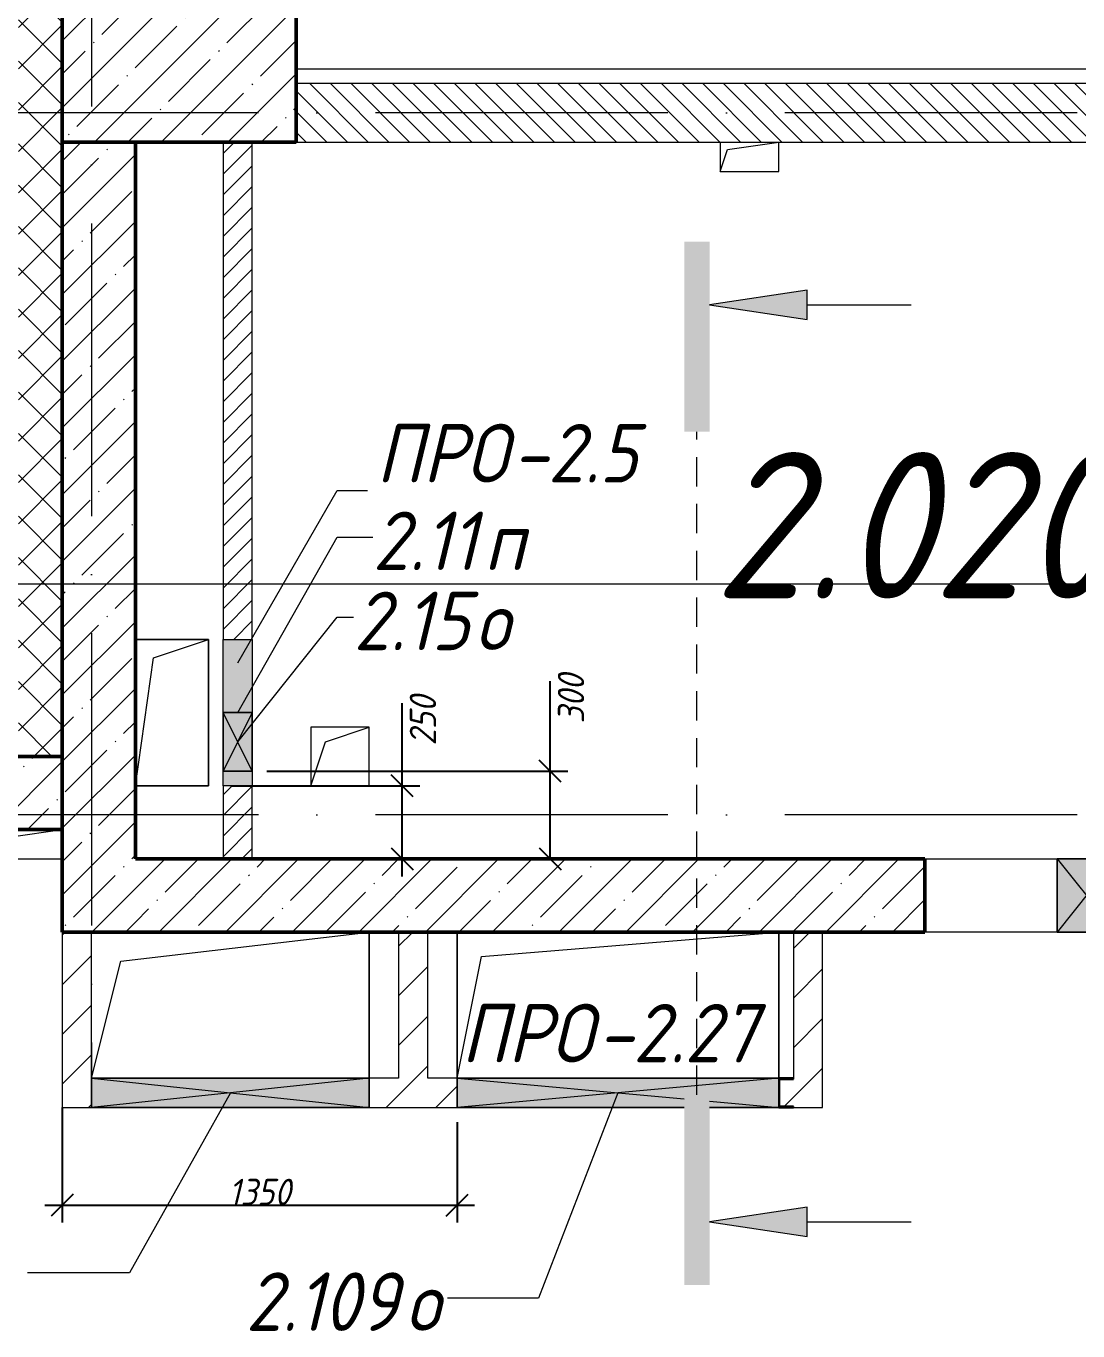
# Model space of a CAD drawing. Header units: millimetres. Extents: x -537608 to 253996, y -217170 to 186033.
# Drawn here: x -134571 to -130975, y 20441 to 24901 of the extents above; entities that cross this region are included whole.
import ezdxf

# ---------------------------------------------------------------- set-up
doc = ezdxf.new("R2010")
doc.units = ezdxf.units.MM
doc.linetypes.add('200_ШТРИХ_ш1п0_6_', pattern=[160, 100, -60])
doc.linetypes.add('50_200_ШТРИХ_1Т_ш5_п1_п1_', pattern=[1400, 1000, -200, 0, -200])
for name, color, linetype, lineweight in [('A-____-____-DIMS', 7, 'Continuous', 9), ('A-____-NOTE-TEXT', 7, 'Continuous', 9), ('A-____-NOTE-TEXT-1', 7, 'Continuous', 5), ('A-DETL-GENF-OTLN', 7, 'Continuous', 9), ('A-FLOR-____-OTLN', 7, 'Continuous', 9), ('A-GENM-____-IDEN', 7, 'Continuous', 9), ('A-GENM-____-MCUT', 7, 'Continuous', 25), ('A-GENM-____-OTLN', 7, 'Continuous', 9), ('A-GENM-____-OTLN-1', 7, 'Continuous', 25), ('A-GLAZ-____-IDEN', 7, 'Continuous', 9), ('A-GLAZ-____-OTLN', 7, 'Continuous', 9), ('A-WALL-____-MCUT', 7, 'Continuous', 13), ('A-WALL-____-MCUT-2', 7, 'Continuous', 50), ('A-WALL-____-OTLN', 7, 'Continuous', 9), ('A-WALL-____-PATT-1', 7, 'Continuous', 9), ('A-WALL-FNSH-MCUT-1', 7, 'Continuous', 9), ('S-COLS-____-MCUT', 7, 'Continuous', 50), ('S-COLS-____-OTLN', 7, 'Continuous', 9), ('S-GRID-____-OTLN-1', 7, '50_200_ШТРИХ_1Т_ш5_п1_п1_', 9), ('Марки помещений', 7, 'Continuous', 9)]:
    doc.layers.add(name, color=color, linetype=linetype, lineweight=lineweight)
for name, color, linetype, lineweight, true_color in [('A-DETL-GENF-OTLN-3', 9, 'Continuous', 9, 0x808080), ('A-DETL-GENF-OTLN-4', 9, '200_ШТРИХ_ш1п0_6_', 9, 0x808080), ('A-GLAZ-____-OTLN-1', 7, 'Continuous', 9, 0xc0c0c0), ('G-____-____-SYMB-1', 9, 'Continuous', 9, 0x808080)]:
    doc.layers.add(name, color=color, linetype=linetype, lineweight=lineweight, true_color=true_color)
doc.styles.add('ISOCPEUR_I_11', font='isocpeui.ttf', dxfattribs={"width": 0.9, "height": 200})
doc.styles.add('ISOCPEUR_I_2', font='isocpeui.ttf', dxfattribs={"width": 0.9, "height": 140})
doc.styles.add('ISOCPEUR_I_7', font='isocpeui.ttf', dxfattribs={"width": 0.9, "height": 90})
doc.dimstyles.new('ISO-1_8_0_9К_СРЕДНИЙ_Кладочные_1', dxfattribs={"dimscale": 304.8, "dimtxt": 89.638306, "dimasz": 0.246063, "dimexe": 0.19685, "dimexo": 0, "dimgap": 0, "dimtad": 1, "dimdec": 3, "dimrnd": 0.001, "dimdsep": 46, "dimtxsty": 'ISOCPEUR_I_7', "dimblk1": 'OBLIQUE', "dimblk2": 'OBLIQUE', "dimsah": 1, "dimcen": 0.09, "dimdle": 0.19685, "dimazin": 0, "dimtfac": 1, "dimtdec": 4, "dimtix": 1, "dimtmove": 0, "dimatfit": 3, "dimfxl": 1, "dimtvp": 1, "dimtolj": 1, "dimtzin": 0, "dimarcsym": 2})
doc.dimstyles.new('ISO-1_8_0_9К_СРЕДНИЙ_Кладочные_2', dxfattribs={"dimscale": 304.8, "dimtxt": 89.638306, "dimasz": 0.246063, "dimexe": 0.19685, "dimexo": 0, "dimgap": 0, "dimtad": 1, "dimdec": 3, "dimrnd": 0.001, "dimdsep": 46, "dimtxsty": 'ISOCPEUR_I_7', "dimblk1": 'OBLIQUE', "dimblk2": 'OBLIQUE', "dimsah": 1, "dimcen": 0.09, "dimdle": 0.19685, "dimazin": 0, "dimtfac": 1, "dimtdec": 4, "dimtix": 1, "dimtmove": 1, "dimatfit": 3, "dimfxl": 1, "dimtvp": 1, "dimtolj": 1, "dimtzin": 0, "dimarcsym": 2})
pattern_1 = [(45, (-184647.67, -45376.49), (-84.85281, 84.85281), [])]
pattern_2 = [(45, (-184647.67, -45376.5), (-114.04925, 114.04925), []), (45, (-184533.62, -45376.5), (-114.04925, 114.04925), [201.612, -40.322, 3.353, -36.97])]

# ---------------------------------------------------------------- blocks, each defined once
blk = doc.blocks.new('BSC_Колонна _Прямоугольная - 500х800-V76-АР1_План отверстий 2 этажа в осях 1-64_Ю-ЯЯ')
at = {"layer": 'S-COLS-____-OTLN'}
h = blk.add_hatch(dxfattribs=at)
h.set_pattern_fill('FP_88', color=256, style=0, pattern_type=2)
h.set_pattern_definition([(315, (-70131.04, 50600), (114.04925, 114.04925), []), (315, (-70131.04, 50485.95), (114.04925, 114.04925), [201.613, -40.323, 3.353, -36.97])])
h.paths.add_polyline_path([(-250, -400), (250, -400), (250, 400), (-250, 400)], flags=0)
at = {"layer": 'S-COLS-____-MCUT'}
for p, q in [((250, 400), (-250, 400)), ((-250, 400), (-250, -400)), ((250, -400), (250, 400)), ((-250, -400), (250, -400))]:
    blk.add_line(p, q, dxfattribs=at)
blk = doc.blocks.new('AR_Отверстие Ниша - Лючок-32402213-АР1_План отверстий 2 этажа в осях 1-64_Ю-ЯЯ')
at = {"layer": 'A-GLAZ-____-OTLN'}
h = blk.add_hatch(color=256, dxfattribs=at)
h.paths.add_polyline_path([(250, 50), (200, 50), (200, -50), (250, -50)], flags=0)
h.paths.add_polyline_path([(0, 50), (-250, 50), (-250, -50), (0, -50)], flags=0)
for p, q in [((-250, 50), (0, 50)), ((-250, -50), (-250, 50)), ((200, 50), (250, 50)), ((250, 50), (250, -50)), ((0, -50), (-250, -50)), ((250, -50), (200, -50))]:
    blk.add_line(p, q, dxfattribs=at)
blk = doc.blocks.new('AR_Отверстие прямоугольное _в стене_ - AR_Отверстие прямоугольное _в стене__ВК-32402182-АР1_План отверстий 2 этажа в осях 1-64_Ю-ЯЯ')
at = {"layer": 'A-GLAZ-____-OTLN'}
blk.add_hatch(color=256, dxfattribs=at).paths.add_polyline_path([(100, 50), (-100, 50), (-100, -50), (100, -50)], flags=0)
at = {"layer": 'A-DETL-GENF-OTLN'}
for p, q in [((-100, -50), (-100, 50)), ((-100, 50), (100, 50)), ((100, 50), (-100, -50)), ((-100, 50), (100, -50)), ((100, 50), (-100, 50)), ((-100, 50), (-100, -50)), ((100, 50), (100, -50)), ((100, -50), (100, 50)), ((100, -50), (-100, -50)), ((-100, -50), (100, -50))]:
    blk.add_line(p, q, dxfattribs=at)
blk = doc.blocks.new('AR_Отверстие прямоугольное _в плите_ - AR_Отверстие прямоугольное _в плите_-V157-АР1_План отверстий 2 этажа в осях 1-64_Ю-ЯЯ')
at = {"layer": 'A-GENM-____-OTLN'}
for p, q in [((125, 250), (-125, 250)), ((-62.5, 187.5), (125, 250)), ((125, -250), (125, 250)), ((-125, -250), (-62.5, 187.5)), ((-125, -250), (125, -250))]:
    blk.add_line(p, q, dxfattribs=at)
blk = doc.blocks.new('AR_Отверстие прямоугольное _в плите_ - AR_Отверстие прямоугольное _в плите_-30459207-АР1_План отверстий 2 этажа в осях 1-64_Ю-ЯЯ')
at = {"layer": 'A-GENM-____-OTLN'}
for p, q in [((100, 100), (-100, 100)), ((-100, 100), (-100, -100)), ((-50, 50), (100, 100)), ((100, -100), (100, 100)), ((-100, -100), (-50, 50)), ((-100, -100), (100, -100))]:
    blk.add_line(p, q, dxfattribs=at)
blk = doc.blocks.new('AR_Отверстие прямоугольное _в плите_ - AR_Отверстие прямоугольное _в плите_-30510712-АР1_План отверстий 2 этажа в осях 1-64_Ю-ЯЯ')
at = {"layer": 'A-GENM-____-OTLN'}
for p, q in [((-100, 50), (-100, -50)), ((-75, 25), (100, 50)), ((-100, -50), (-75, 25)), ((-100, -50), (100, -50))]:
    blk.add_line(p, q, dxfattribs=at)
blk = doc.blocks.new('AR_Отверстие прямоугольное _в плите_ - AR_Отверстие прямоугольное _в плите_-V176-АР1_План отверстий 2 этажа в осях 1-64_Ю-ЯЯ')
at = {"layer": 'A-GENM-____-OTLN'}
for p, q in [((-100, 50), (-100, -50)), ((-75, 25), (100, 50)), ((100, -50), (100, 50)), ((-100, -50), (-75, 25)), ((-100, -50), (100, -50))]:
    blk.add_line(p, q, dxfattribs=at)
blk = doc.blocks.new('AR_Отверстие прямоугольное _в плите_ - AR_Отверстие прямоугольное _в плите_-30552508-АР1_План отверстий 2 этажа в осях 1-64_Ю-ЯЯ')
at = {"layer": 'A-GENM-____-OTLN'}
for p, q in [((-550, 250), (-550, -250)), ((-466.7, 166.7), (550, 250)), ((550, -250), (550, 250)), ((-550, -250), (-466.7, 166.7))]:
    blk.add_line(p, q, dxfattribs=at)
blk = doc.blocks.new('AR_Отверстие прямоугольное _в стене__БезПР - AR_Отверстие прямоугольное _в стене__БезПР-30578456-АР1_План отверстий 2 этажа в осях 1-64_Ю-ЯЯ')
at = {"layer": 'A-GLAZ-____-OTLN-1'}
blk.add_hatch(color=256, dxfattribs=at).paths.add_polyline_path([(100, -125), (100, 125), (-100, 125), (-100, -125)], flags=0)
at = {"layer": 'A-DETL-GENF-OTLN'}
for p, q in [((-100, -125), (-100, 125)), ((-100, 125), (100, 125)), ((100, 125), (-100, -125)), ((-100, 125), (100, -125)), ((100, 125), (-100, 125)), ((-100, 125), (-100, -125)), ((100, 125), (100, -125)), ((100, -125), (100, 125)), ((100, -125), (-100, -125)), ((-100, -125), (100, -125))]:
    blk.add_line(p, q, dxfattribs=at)
at = {"layer": 'A-GLAZ-____-OTLN'}
blk.add_line((100, 125), (-100, 125), dxfattribs=at)
blk = doc.blocks.new('AR_Отверстие прямоугольное _в плите_ - AR_Отверстие прямоугольное _в плите_-30552717-АР1_План отверстий 2 этажа в осях 1-64_Ю-ЯЯ')
at = {"layer": 'A-GENM-____-OTLN'}
for p, q in [((-375, 150), (475, 250)), ((475, -250), (475, 250)), ((-475, -250), (-375, 150))]:
    blk.add_line(p, q, dxfattribs=at)
blk = doc.blocks.new('AR_Отверстие прямоугольное _в стене__БезПР - AR_Отверстие прямоугольное _в стене__БезПР-36428547-АР1_План отверстий 2 этажа в осях 1-64_Ю-ЯЯ')
at = {"layer": 'A-GLAZ-____-OTLN'}
blk.add_hatch(color=256, dxfattribs=at).paths.add_polyline_path([(475, -50), (475, 50), (-475, 50), (-475, -50)], flags=0)
at = {"layer": 'A-DETL-GENF-OTLN'}
for p, q in [((-475, -50), (-475, 50)), ((-475, 50), (475, 50)), ((475, 50), (-475, -50)), ((-475, 50), (475, -50)), ((475, 50), (-475, 50)), ((-475, 50), (-475, -50)), ((475, 50), (475, -50)), ((475, -50), (475, 50)), ((475, -50), (-475, -50)), ((-475, -50), (475, -50))]:
    blk.add_line(p, q, dxfattribs=at)
at = {"layer": 'A-GLAZ-____-OTLN'}
blk.add_line((475, 50), (-475, 50), dxfattribs=at)
blk = doc.blocks.new('154_Фахверк_СКБ_Швеллер - Тип_100_3960_зеркало-V205-АР1_План отверстий 2 этажа в осях 1-64_Ю-ЯЯ')
at = {"layer": 'A-GENM-____-MCUT'}
for p, q in [((175, 50), (125, 50)), ((128, 47), (175, 47)), ((128, -47), (128, 47)), ((175, 47), (175, 50)), ((125, -50), (175, -50)), ((175, -47), (128, -47)), ((175, -50), (175, -47))]:
    blk.add_line(p, q, dxfattribs=at)
blk = doc.blocks.new('AR_Отверстие прямоугольное _в стене_ - AR_Отверстие прямоугольное _в стене__ОВ-36926784-АР1_План отверстий 2 этажа в осях 1-64_Ю-ЯЯ')
at = {"layer": 'A-GLAZ-____-OTLN'}
blk.add_hatch(color=256, dxfattribs=at).paths.add_polyline_path([(226.6, -50), (226.6, -6.9), (313.4, -6.9), (313.4, -50), (550, -50), (550, 50), (-550, 50), (-550, -50)], flags=0)
at = {"layer": 'A-DETL-GENF-OTLN'}
for p, q in [((-550, -50), (-550, 50)), ((-550, 50), (550, 50)), ((550, 50), (-550, -50)), ((-550, 50), (226.6, -20.6)), ((550, 50), (-550, 50)), ((-550, 50), (-550, -50)), ((550, 50), (550, -50)), ((550, -50), (550, 50)), ((313.4, -28.5), (550, -50)), ((226.6, -50), (-550, -50)), ((-550, -50), (226.6, -50)), ((550, -50), (313.4, -50)), ((313.4, -50), (550, -50))]:
    blk.add_line(p, q, dxfattribs=at)
blk = doc.blocks.new('DET_L_Имитация разреза_ISO2-5 - Вправо-29863948-АР1_План отверстий 2 этажа в осях 1-64_Ю-ЯЯ')
at = {"layer": 'A-DETL-GENF-OTLN-4'}
blk.add_line((143.1, 0), (2410, 0), dxfattribs=at)
blk = doc.blocks.new('_Oblique')
at = {"color": 0, "linetype": 'ByBlock', "lineweight": -2}
blk.add_line((-0.5, -0.5), (0.5, 0.5), dxfattribs=at)
blk = doc.blocks.new('*D2281')
at = {"layer": 'A-____-____-DIMS', "color": 0, "lineweight": -2, "transparency": 16777216}
for p, q in [((-133285.5, 22304.5), (-133285.5, 22586.9)), ((-133872.3, 22304.5), (-133225.5, 22304.5)), ((-133285.5, 21994.5), (-133285.5, 22304.5)), ((-133797.7, 22054.5), (-133225.5, 22054.5))]:
    blk.add_line(p, q, dxfattribs=at)
at = {"layer": 'Defpoints', "color": 0, "transparency": 16777216}
for p in [(-133872.3, 22304.5), (-133285.5, 22304.5), (-133797.7, 22054.5)]:
    blk.add_point(p, dxfattribs=at)
at = {"layer": 'A-____-____-DIMS', "color": 0, "lineweight": -2, "transparency": 16777216, "xscale": 75, "yscale": 75, "zscale": 75}
for p, rotation in [((-133285.5, 22304.5), 90), ((-133285.5, 22054.5), 270)]:
    blk.add_blockref('_Oblique', p, dxfattribs=dict(at, rotation=rotation))
at = {"layer": 'A-____-____-DIMS', "color": 0, "transparency": 16777216, "insert": (-133259.4, 22442.1), "char_height": 90, "width": 409.578, "attachment_point": 1, "rotation": 90, "line_spacing_factor": 1.149209, "style": 'ISOCPEUR_I_7'}
blk.add_mtext('\\A1;250', dxfattribs=at)
blk = doc.blocks.new('*D2306')
at = {"layer": 'A-____-____-DIMS', "color": 0, "lineweight": -2, "transparency": 16777216}
for p, q in [((-132779.1, 22354.5), (-132779.1, 22662.3)), ((-132779.1, 22054.5), (-132779.1, 22414.5)), ((-133747.7, 22354.5), (-132719.1, 22354.5)), ((-133797.7, 22054.5), (-132719.1, 22054.5))]:
    blk.add_line(p, q, dxfattribs=at)
at = {"layer": 'Defpoints', "color": 0, "transparency": 16777216}
for p in [(-133747.7, 22354.5), (-133797.7, 22054.5), (-132779.1, 22054.5)]:
    blk.add_point(p, dxfattribs=at)
at = {"layer": 'A-____-____-DIMS', "color": 0, "lineweight": -2, "transparency": 16777216, "xscale": 75, "yscale": 75, "zscale": 75}
for p, rotation in [((-132779.1, 22354.5), 90), ((-132779.1, 22054.5), 270)]:
    blk.add_blockref('_Oblique', p, dxfattribs=dict(at, rotation=rotation))
at = {"layer": 'A-____-____-DIMS', "color": 0, "transparency": 16777216, "insert": (-132753, 22517.6), "char_height": 90, "width": 409.578, "attachment_point": 1, "rotation": 90, "line_spacing_factor": 1.149209, "style": 'ISOCPEUR_I_7'}
blk.add_mtext('\\A1;300', dxfattribs=at)
blk = doc.blocks.new('*D2325')
at = {"layer": 'A-____-____-DIMS', "color": 0, "lineweight": -2, "transparency": 16777216}
for p, q in [((-134447.7, 21204.5), (-134447.7, 20811)), ((-133097.7, 21154.5), (-133097.7, 20811)), ((-134507.7, 20871), (-133037.7, 20871))]:
    blk.add_line(p, q, dxfattribs=at)
at = {"layer": 'Defpoints', "color": 0, "transparency": 16777216}
for p in [(-134447.7, 21204.5), (-133097.7, 21154.5), (-133097.7, 20871)]:
    blk.add_point(p, dxfattribs=at)
at = {"layer": 'A-____-____-DIMS', "color": 0, "lineweight": -2, "transparency": 16777216, "xscale": 75, "yscale": 75, "zscale": 75, "rotation": 180}
blk.add_blockref('_Oblique', (-134447.7, 20871), dxfattribs=at)
at = {"layer": 'A-____-____-DIMS', "color": 0, "lineweight": -2, "transparency": 16777216, "xscale": 75, "yscale": 75, "zscale": 75}
blk.add_blockref('_Oblique', (-133097.7, 20871), dxfattribs=at)
at = {"layer": 'A-____-____-DIMS', "color": 0, "transparency": 16777216, "insert": (-133772.7, 20916), "char_height": 90, "width": 504.733, "attachment_point": 5, "style": 'ISOCPEUR_I_7'}
blk.add_mtext('\\A1;1350', dxfattribs=at)

msp = doc.modelspace()

# ---------------------------------------------------------------- hatches: boundary and pattern name
at = {"layer": 'A-____-NOTE-TEXT-1'}
for points in [[(-132234.3042, 23514.5571), (-132234.3042, 24164.5571), (-132321.0408, 24164.5571), (-132321.0408, 23514.5571)], [(-131900.6628, 23898.709), (-131900.6628, 23998.709), (-132234.3042, 23948.709)], [(-132234.3042, 20597.6422), (-132234.3042, 21247.6422), (-132321.0408, 21247.6422), (-132321.0408, 20597.6422)], [(-131900.6628, 20763.4902), (-131900.6628, 20863.4902), (-132234.3042, 20813.4902)]]:
    msp.add_hatch(color=256, dxfattribs=at).paths.add_polyline_path(points, flags=0)
at = {"layer": 'A-WALL-____-PATT-1'}
h = msp.add_hatch(dxfattribs=at)
h.set_pattern_fill('FP_1', color=256, style=0, pattern_type=2)
h.set_pattern_definition([(45, (-184647.67, -45376.49), (-70.71068, 70.71068), []), (135, (-184647.67, -45376.49), (-70.71068, -70.71068), [])])
h.paths.add_polyline_path([(-134597.6725, 22404.5485), (-134447.6725, 22404.5485), (-134447.6725, 40534.5485), (-134597.6725, 40534.5485), (-134597.6725, 22554.5485)], flags=0)
h = msp.add_hatch(dxfattribs=at)
h.set_pattern_fill('FP_6', color=256, style=0, pattern_type=2)
h.set_pattern_definition([(135, (-184647.673, -45376.493), (-35.35534, -35.35534), [])])
h.paths.add_polyline_path([(-129147.6725, 24504.5485), (-129147.6725, 24704.5485), (-133647.6725, 24704.5485), (-133647.6725, 24504.5485), (-129870.3329, 24504.5485)], flags=0)
h = msp.add_hatch(dxfattribs=at)
h.set_pattern_fill('FP_13', color=256, style=0, pattern_type=2)
h.set_pattern_definition(pattern_2)
h.paths.add_polyline_path([(-134197.6725, 21804.5485), (-134197.6725, 24504.5485), (-134447.6725, 24504.5485), (-134447.6725, 21804.5485), (-134289.0846, 21804.5485)], flags=0)
h = msp.add_hatch(dxfattribs=at)
h.set_pattern_fill('FP_5', color=256, style=0, pattern_type=2)
h.set_pattern_definition([(45, (-184647.673, -45376.493), (-35.35534, 35.35534), [])])
h.paths.add_polyline_path([(-133797.6725, 22054.5485), (-133797.6725, 22304.5485), (-133897.6725, 22304.5485), (-133897.6725, 22054.5485)], flags=0)
h.paths.add_polyline_path([(-133897.6725, 22804.5485), (-133797.6725, 22804.5485), (-133797.6725, 24504.5485), (-133897.6725, 24504.5485), (-133897.6725, 23148.9848)], flags=0)
h = msp.add_hatch(dxfattribs=at)
h.set_pattern_fill('FP_13', color=256, style=0, pattern_type=2)
h.set_pattern_definition(pattern_2)
h.paths.add_polyline_path([(-134447.6725, 22154.5485), (-134447.6725, 22404.5485), (-137097.6725, 22404.5485), (-137097.6725, 22154.5485), (-135172.8349, 22154.5485)], flags=0)
h = msp.add_hatch(dxfattribs=at)
h.set_pattern_fill('FP_13', color=256, style=0, pattern_type=2)
h.set_pattern_definition(pattern_2)
h.paths.add_polyline_path([(-127447.6725, 21804.5485), (-127447.6725, 22054.5485), (-130347.6725, 22054.5485), (-130347.6725, 21804.5485), (-128102.8323, 21804.5485)], flags=0)
h.paths.add_polyline_path([(-131637.8336, 21804.5485), (-131497.6725, 21804.5485), (-131497.6725, 22054.5485), (-134197.6725, 22054.5485), (-134197.6725, 21804.5485), (-131847.6725, 21804.5485)], flags=0)
h = msp.add_hatch(dxfattribs=at)
h.set_pattern_fill('FP_4', color=256, style=0, pattern_type=2)
h.set_pattern_definition(pattern_1)
h.paths.add_polyline_path([(-134347.6725, 21204.5485), (-134347.6725, 21804.5485), (-134447.6725, 21804.5485), (-134447.6725, 21204.5485)], flags=0)
h = msp.add_hatch(dxfattribs=at)
h.set_pattern_fill('FP_4', color=256, style=0, pattern_type=2)
h.set_pattern_definition(pattern_1)
h.paths.add_polyline_path([(-133197.6725, 21304.5485), (-133197.6725, 21804.5485), (-133297.6725, 21804.5485), (-133297.6725, 21304.5485)], flags=0)
h = msp.add_hatch(dxfattribs=at)
h.set_pattern_fill('FP_4', color=256, style=0, pattern_type=2)
h.set_pattern_definition(pattern_1)
h.paths.add_polyline_path([(-131847.6725, 21304.5485), (-131847.6725, 21804.5485), (-131947.6725, 21804.5485), (-131947.6725, 21304.5485)], flags=0)
h = msp.add_hatch(dxfattribs=at)
h.set_pattern_fill('FP_4', color=256, style=0, pattern_type=2)
h.set_pattern_definition(pattern_1)
h.paths.add_polyline_path([(-131847.6725, 21204.5485), (-131847.6725, 21304.5485), (-131947.6725, 21304.5485), (-131947.6725, 21301.5485), (-131994.6725, 21301.5485), (-131994.6725, 21207.5485), (-131947.6725, 21207.5485), (-131947.6725, 21204.5485)], flags=0)
h.paths.add_polyline_path([(-133097.6725, 21204.5485), (-133097.6725, 21304.5485), (-133397.6725, 21304.5485), (-133397.6725, 21204.5485)], flags=0)

# ---------------------------------------------------------------- linework, layer by layer
at = {"layer": 'A-____-NOTE-TEXT'}
for p, q in [((-131900.6628, 23998.709), (-132234.3042, 23948.709)), ((-131900.6628, 23898.709), (-131900.6628, 23998.709)), ((-132234.3042, 23948.709), (-131900.6628, 23898.709)), ((-131900.6628, 23948.709), (-131544.4128, 23948.709)), ((-131900.6628, 20863.4902), (-132234.3042, 20813.4902)), ((-131900.6628, 20763.4902), (-131900.6628, 20863.4902)), ((-132234.3042, 20813.4902), (-131900.6628, 20763.4902)), ((-131900.6628, 20813.4902), (-131544.4128, 20813.4902))]:
    msp.add_line(p, q, dxfattribs=at)
at = {"layer": 'A-FLOR-____-OTLN'}
for p, q in [((-129147.6725, 24754.5485), (-133647.6725, 24754.5485)), ((-134197.6725, 22804.5485), (-133947.6725, 22804.5485)), ((-133947.6725, 22804.5485), (-133947.6725, 22304.5485)), ((-133947.6725, 22304.5485), (-134197.6725, 22304.5485)), ((-133397.6725, 21804.5485), (-133397.6725, 21304.5485)), ((-133097.6725, 21304.5485), (-133097.6725, 21804.5485)), ((-131997.6725, 21804.5485), (-131997.6725, 21304.5485))]:
    msp.add_line(p, q, dxfattribs=at)
at = {"layer": 'A-GENM-____-IDEN'}
for p, q in [((-133847.6725, 22725.0722), (-133507.4217, 23314.1086)), ((-133507.4217, 23314.1086), (-133403.6007, 23314.1086))]:
    msp.add_line(p, q, dxfattribs=at)
at = {"layer": 'A-GLAZ-____-IDEN'}
for p, q in [((-133847.6725, 22554.5485), (-133507.4217, 23154.0485)), ((-133507.4217, 23154.0485), (-133386.0507, 23154.0485)), ((-133847.6725, 22454.5485), (-133507.4217, 22880.3283)), ((-133507.4217, 22880.3283), (-133451.3007, 22880.3283)), ((-133872.6725, 21254.5485), (-134217.9383, 20639.7978)), ((-132547.6725, 21254.5485), (-132819.6242, 20553.3302)), ((-134217.9383, 20639.7978), (-134566.0519, 20639.7978)), ((-132819.6242, 20553.3302), (-133129.8364, 20553.3302))]:
    msp.add_line(p, q, dxfattribs=at)
at = {"layer": 'A-WALL-____-MCUT'}
for p, q in [((-129147.6725, 24704.5485), (-133647.6725, 24704.5485)), ((-133647.6725, 24504.5485), (-129147.6725, 24504.5485))]:
    msp.add_line(p, q, dxfattribs=at)
at = {"layer": 'A-WALL-____-MCUT-2'}
for p, q in [((-134447.6725, 24504.5485), (-134447.6725, 21804.5485)), ((-134197.6725, 22054.5485), (-134197.6725, 24504.5485)), ((-137097.6725, 22404.5485), (-134447.6725, 22404.5485)), ((-137097.6725, 22154.5485), (-134447.6725, 22154.5485)), ((-131497.6725, 22054.5485), (-134197.6725, 22054.5485)), ((-131497.6725, 21804.5485), (-131497.6725, 22054.5485)), ((-134447.6725, 21804.5485), (-131497.6725, 21804.5485))]:
    msp.add_line(p, q, dxfattribs=at)
at = {"layer": 'A-WALL-____-OTLN'}
for p, q in [((-131497.6725, 22054.5485), (-131046.2697, 22054.5485)), ((-131046.2697, 21804.5485), (-131497.6725, 21804.5485))]:
    msp.add_line(p, q, dxfattribs=at)
at = {"layer": 'A-WALL-FNSH-MCUT-1'}
for p, q in [((-133897.6725, 24504.5485), (-133897.6725, 22804.5485)), ((-133797.6725, 22804.5485), (-133797.6725, 24504.5485)), ((-133897.6725, 22304.5485), (-133897.6725, 22054.5485)), ((-133797.6725, 22054.5485), (-133797.6725, 22304.5485)), ((-134447.6725, 21804.5485), (-134447.6725, 21204.5485)), ((-134347.6725, 21304.5485), (-134347.6725, 21804.5485)), ((-133297.6725, 21804.5485), (-133297.6725, 21304.5485)), ((-133197.6725, 21304.5485), (-133197.6725, 21804.5485)), ((-131947.6725, 21804.5485), (-131947.6725, 21304.5485)), ((-131847.6725, 21204.5485), (-131847.6725, 21804.5485)), ((-133297.6725, 21304.5485), (-133397.6725, 21304.5485)), ((-133097.6725, 21304.5485), (-133197.6725, 21304.5485)), ((-134447.6725, 21204.5485), (-134347.6725, 21204.5485)), ((-133397.6725, 21204.5485), (-133097.6725, 21204.5485)), ((-131947.6725, 21204.5485), (-131847.6725, 21204.5485))]:
    msp.add_line(p, q, dxfattribs=at)
at = {"layer": 'G-____-____-SYMB-1'}
msp.add_line((-189458.2089, 22994.5485), (-79977.4815, 22994.5485), dxfattribs=at)
at = {"layer": 'S-GRID-____-OTLN-1'}
for p, q in [((-134347.6725, 45228.1003), (-134347.6725, 21298.9903)), ((-80573.2659, 24604.5485), (-135405.6548, 24604.5485)), ((-80573.2659, 22204.5485), (-189316.4427, 22204.5485))]:
    msp.add_line(p, q, dxfattribs=at)

# ---------------------------------------------------------------- block references
at = {"layer": 'A-DETL-GENF-OTLN-3', "rotation": 90.00000000000072}
msp.add_blockref('DET_L_Имитация разреза_ISO2-5 - Вправо-29863948-АР1_План отверстий 2 этажа в осях 1-64_Ю-ЯЯ', (-132277.6725, 21104.5485), dxfattribs=at)
at = {"layer": 'A-GENM-____-OTLN'}
for name, p in [('AR_Отверстие прямоугольное _в плите_ - AR_Отверстие прямоугольное _в плите_-V176-АР1_План отверстий 2 этажа в осях 1-64_Ю-ЯЯ', (-132097.6725, 24454.5485)), ('AR_Отверстие прямоугольное _в плите_ - AR_Отверстие прямоугольное _в плите_-V157-АР1_План отверстий 2 этажа в осях 1-64_Ю-ЯЯ', (-134072.6725, 22554.5485)), ('AR_Отверстие прямоугольное _в плите_ - AR_Отверстие прямоугольное _в плите_-30459207-АР1_План отверстий 2 этажа в осях 1-64_Ю-ЯЯ', (-133497.6725, 22404.5485)), ('AR_Отверстие прямоугольное _в плите_ - AR_Отверстие прямоугольное _в плите_-30510712-АР1_План отверстий 2 этажа в осях 1-64_Ю-ЯЯ', (-134547.6725, 22104.5485)), ('AR_Отверстие прямоугольное _в плите_ - AR_Отверстие прямоугольное _в плите_-30552717-АР1_План отверстий 2 этажа в осях 1-64_Ю-ЯЯ', (-133872.6725, 21554.5485)), ('AR_Отверстие прямоугольное _в плите_ - AR_Отверстие прямоугольное _в плите_-30552508-АР1_План отверстий 2 этажа в осях 1-64_Ю-ЯЯ', (-132547.6725, 21554.5485))]:
    msp.add_blockref(name, p, dxfattribs=at)
at = {"layer": 'A-GENM-____-OTLN-1'}
msp.add_blockref('154_Фахверк_СКБ_Швеллер - Тип_100_3960_зеркало-V205-АР1_План отверстий 2 этажа в осях 1-64_Ю-ЯЯ', (-132122.6725, 21254.5485), dxfattribs=at)
at = {"layer": 'A-GLAZ-____-OTLN', "rotation": 270}
for name, p in [('AR_Отверстие Ниша - Лючок-32402213-АР1_План отверстий 2 этажа в осях 1-64_Ю-ЯЯ', (-133847.6725, 22554.5485)), ('AR_Отверстие прямоугольное _в стене_ - AR_Отверстие прямоугольное _в стене__ВК-32402182-АР1_План отверстий 2 этажа в осях 1-64_Ю-ЯЯ', (-133847.6725, 22454.5485))]:
    msp.add_blockref(name, p, dxfattribs=at)
at = {"layer": 'A-GLAZ-____-OTLN'}
for name, p in [('AR_Отверстие прямоугольное _в стене__БезПР - AR_Отверстие прямоугольное _в стене__БезПР-30578456-АР1_План отверстий 2 этажа в осях 1-64_Ю-ЯЯ', (-130946.2697, 21929.5485)), ('AR_Отверстие прямоугольное _в стене__БезПР - AR_Отверстие прямоугольное _в стене__БезПР-36428547-АР1_План отверстий 2 этажа в осях 1-64_Ю-ЯЯ', (-133872.6725, 21254.5485)), ('AR_Отверстие прямоугольное _в стене_ - AR_Отверстие прямоугольное _в стене__ОВ-36926784-АР1_План отверстий 2 этажа в осях 1-64_Ю-ЯЯ', (-132547.6725, 21254.5485))]:
    msp.add_blockref(name, p, dxfattribs=at)
at = {"layer": 'S-COLS-____-OTLN', "rotation": 89.9999999999999}
msp.add_blockref('BSC_Колонна _Прямоугольная - 500х800-V76-АР1_План отверстий 2 этажа в осях 1-64_Ю-ЯЯ', (-134047.6725, 24754.5485), dxfattribs=at)

# ---------------------------------------------------------------- texts
at = {"layer": 'A-GENM-____-IDEN', "char_height": 200, "attachment_point": 1, "style": 'ISOCPEUR_I_11'}
for s, insert, width in [('ПРО', (-133374.0074, 23541.2248), 562.784625), ('-2.5', (-132909.6636, 23541.2248), 548.35425), ('ПРО', (-133082.9251, 21558.7189), 562.784625), ('-2.27', (-132618.5813, 21558.7189), 707.088375)]:
    msp.add_mtext(s, dxfattribs=dict(at, insert=insert, width=width))
at = {"layer": 'A-GLAZ-____-IDEN', "char_height": 200, "attachment_point": 1, "style": 'ISOCPEUR_I_11'}
for s, insert, width in [('2.11', (-133386.0507, 23241.6631), 461.772), ('\\fISOCPEUR|b0|i1|c204|p34|;\\W.9;п', (-133005.0507, 23241.6631), 158.734125), ('2.15', (-133451.3007, 22967.9428), 505.063125), ('\\fISOCPEUR|b0|i1|c204|p34|;\\W.9;о', (-133034.582, 22967.9428), 158.734125), ('2.109', (-133820.692, 20640.9448), 663.79725), ('\\fISOCPEUR|b0|i1|c204|p34|;\\W.9;о', (-133273.0045, 20640.9448), 158.734125)]:
    msp.add_mtext(s, dxfattribs=dict(at, insert=insert, width=width))
at = {"layer": 'Марки помещений', "insert": (-132220.6016, 23445.1717), "char_height": 500, "width": 785.65375, "attachment_point": 1, "style": 'ISOCPEUR_I_2'}
msp.add_mtext('2.020', dxfattribs=at)

# ---------------------------------------------------------------- dimensions: what is measured, and where the dimension line sits
at = {"layer": 'A-____-____-DIMS'}
for base, p1, p2, override, picture, middle in [((-132779.0683, 22054.5485), (-133747.6725, 22354.5485), (-133797.6725, 22054.5485), {"dimpost": '<>', "dimfxl": 304.138127}, '*D2306', (-132693.0365, 22662.3485)), ((-133285.475, 22304.5485), (-133797.6725, 22054.5485), (-133872.3053, 22304.5485), {"dimpost": '<>', "dimfxl": 260.902385}, '*D2281', (-133199.4432, 22586.9353))]:
    dim = msp.add_linear_dim(base=base, p1=p1, p2=p2, angle=90, dimstyle='ISO-1_8_0_9К_СРЕДНИЙ_Кладочные_1', override=override, dxfattribs=at)
    dim.commit()
    dim.dimension.update_dxf_attribs({"geometry": picture, "text_midpoint": middle, "dimtype": 160, "text_rotation": 90})
dim = msp.add_linear_dim(base=(-133097.6725, 20871.0138), p1=(-134447.6725, 21204.5485), p2=(-133097.6725, 21154.5485), dimstyle='ISO-1_8_0_9К_СРЕДНИЙ_Кладочные_2', override={"dimpost": '<>', "dimfxl": 1350.925609}, dxfattribs=at)
dim.commit()
dim.dimension.update_dxf_attribs({"geometry": '*D2325', "text_midpoint": (-133772.6725, 20916.0138)})

doc.saveas('drawing.dxf')
